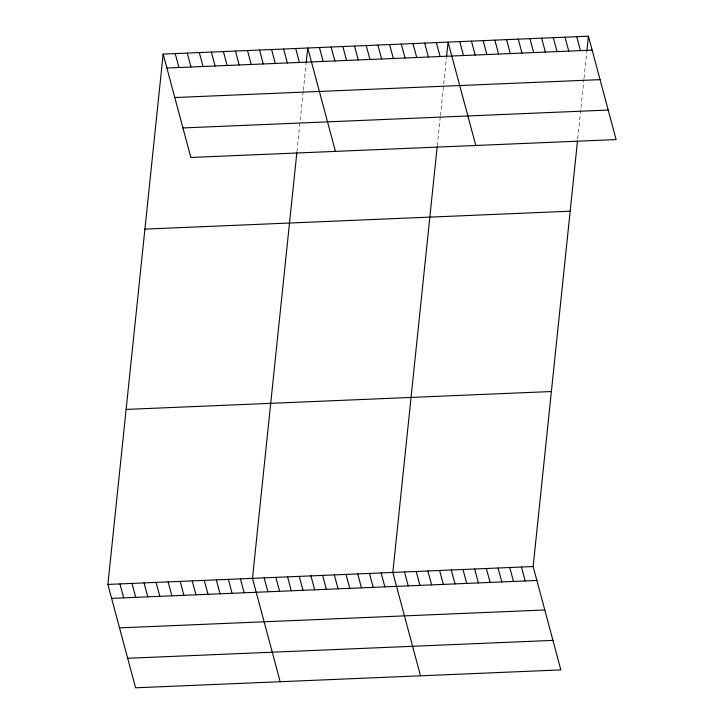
<?xml version="1.0" encoding="UTF-8"?>
<svg xmlns="http://www.w3.org/2000/svg" width="724" height="724" viewBox="0 0 724 724"><rect width="100%" height="100%" fill="white"/><g stroke="black" fill="none" stroke-linecap="round" stroke-linejoin="round"><path stroke-width="0.54" stroke-dasharray="3.62 2.71" d="M296.94 151.723L303.238 91.224M303.356 90.147L306.053 64.219M437.269 145.814L440.31 116.645M440.427 115.569L446.391 58.309M577.716 138.827L583.915 79.414M584.024 78.337L586.73 52.409"/><path stroke-width="1.09" d="M577.49 140.99L533.145 566.539L560.847 669.908L135.587 687.8L107.885 584.431L163.153 54.092L588.413 36.2L616.115 139.569L190.855 157.461L163.153 54.092M296.822 152.8L252.477 578.349L280.17 681.718M306.171 63.133L307.745 48.01L335.438 151.379M437.16 146.9L392.815 572.44L420.508 675.809M446.5 57.232L448.075 42.11L475.777 145.47M586.838 51.323L588.413 36.2M166.891 68.02L592.141 50.119M174.792 97.532L600.051 79.64M182.946 127.949L608.205 110.048M144.918 229.11L570.177 211.209M126.13 409.422L551.38 391.53M107.885 584.431L533.145 566.539M111.623 598.359L536.873 580.458M119.532 627.871L544.783 609.979M127.677 658.288L552.937 640.387M576.72 36.689L580.449 50.617M565.028 37.186L568.756 51.105M553.326 37.675L557.064 51.603M541.633 38.173L545.362 52.092M529.941 38.662L533.669 52.581M518.248 39.15L521.977 53.078M506.556 39.648L510.284 53.567M494.854 40.137L498.592 54.056M483.161 40.625L486.89 54.553M471.469 41.123L475.197 55.042M459.776 41.612L463.505 55.54M436.382 42.598L440.111 56.517M424.689 43.087L428.418 57.015M412.997 43.585L416.725 57.504M401.304 44.074L405.033 57.992M389.603 44.562L393.34 58.49M521.452 567.028L525.181 580.956M377.91 45.06L381.639 58.979M509.759 567.526L513.488 581.444M366.217 45.549L369.946 59.477M498.067 568.014L501.795 581.933M354.525 46.046L358.253 59.965M486.365 568.503L490.103 582.431M342.832 46.535L346.561 60.454M474.673 569.001L478.401 582.92M331.13 47.024L334.868 60.952M462.98 569.489L466.709 583.417M319.438 47.522L323.166 61.44M451.287 569.987L455.016 583.906M439.586 570.476L443.323 584.395M295.691 48.517L299.428 62.445M427.893 570.965L431.622 584.892M283.645 49.024L287.374 62.952M416.2 571.462L419.929 585.381M271.6 49.531L275.328 63.459M404.508 571.951L408.236 585.879M259.545 50.037L263.283 63.965M247.499 50.544L251.228 64.472M381.114 572.937L384.851 586.856M235.454 51.051L239.182 64.979M369.421 573.426L373.15 587.354M223.399 51.558L227.128 65.486M357.728 573.924L361.457 587.843M211.354 52.065L215.082 65.993M346.036 574.413L349.764 588.331M199.299 52.571L203.037 66.499M334.334 574.901L338.072 588.829M187.254 53.078L190.982 67.006M322.642 575.399L326.379 589.318M175.208 53.585L178.937 67.513M310.949 575.888L314.678 589.816M299.256 576.376L302.985 590.304M287.564 576.874L291.292 590.793M275.862 577.363L279.6 591.291M264.169 577.861L267.898 591.779M240.431 578.856L244.16 592.775M228.377 579.363L232.105 593.282M216.331 579.87L220.06 593.798M204.277 580.376L208.014 594.304M192.231 580.883L195.96 594.811M180.185 581.39L183.914 595.318M168.131 581.897L171.869 595.825M156.085 582.404L159.814 596.332M144.04 582.911L147.768 596.838M131.985 583.417L135.714 597.345M119.94 583.924L123.668 597.852"/></g></svg>
